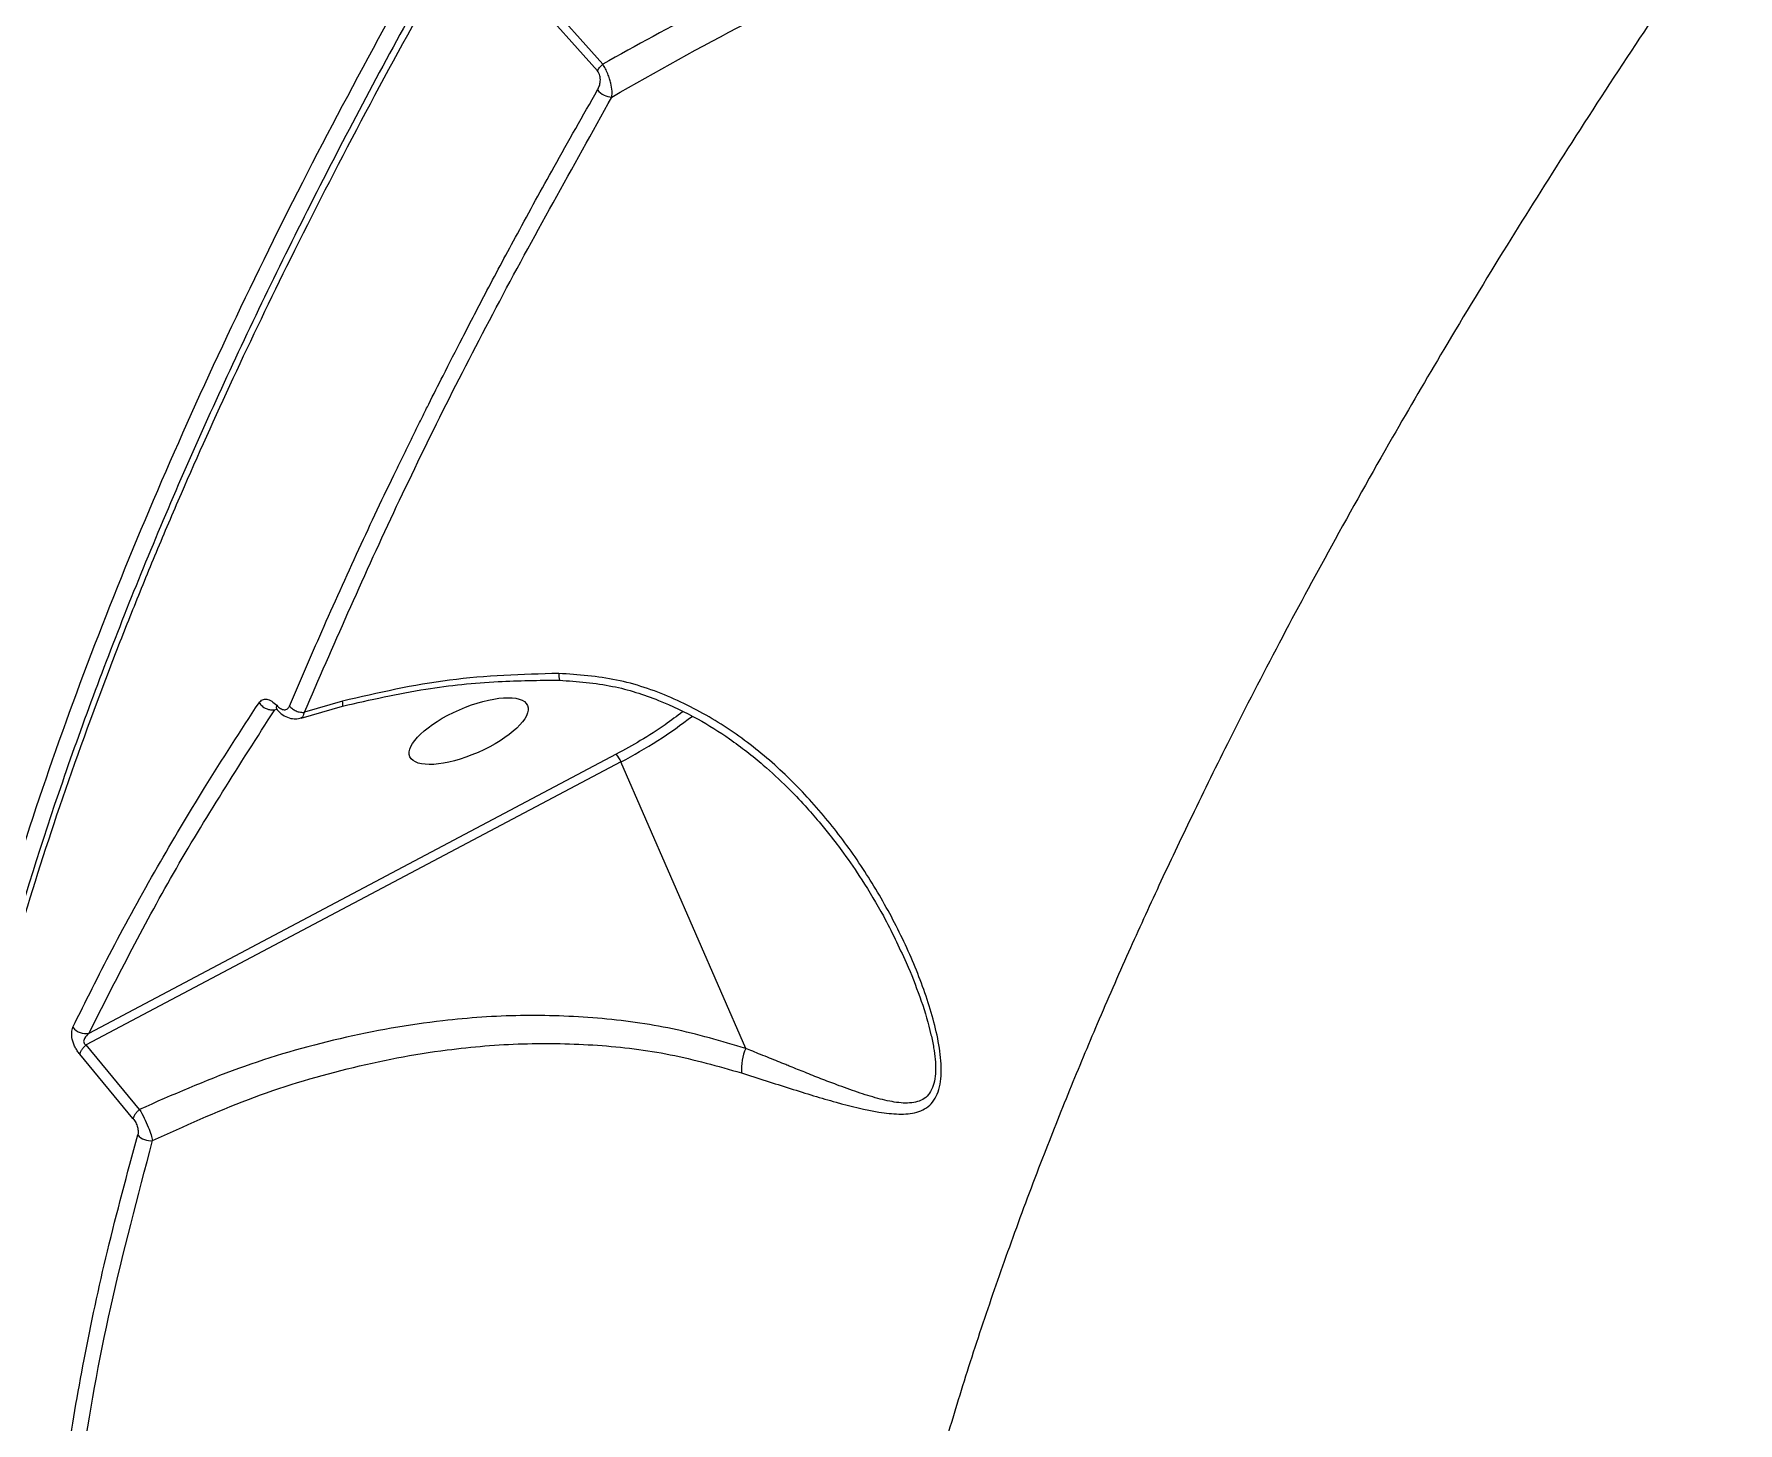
# Model space of a CAD drawing. Header units: millimetres. Extents: x -5609 to 5139, y -3980 to 3221.
# Drawn here: x 2736.3 to 2860.4, y 654.7 to 755.9 of the extents above; entities that cross this region are included whole.
import ezdxf

# ---------------------------------------------------------------- set-up
doc = ezdxf.new("R2010")
doc.units = ezdxf.units.MM
doc.layers.add('DIKOM_ОБЪЕКТ', color=7, linetype='Continuous')
doc.layers.add('DIKOM_РАЗМЕР_ОБЪЕКТА', color=7, linetype='Continuous')

# ---------------------------------------------------------------- blocks, each defined once
blk = doc.blocks.new('A$Cc336a1e3')
at = {"color": 7, "linetype": 'Continuous', "lineweight": 15}
for p, q in [((5597.92, 2026.62), (5591.3, 2034.06)), ((5597.53, 2026.13), (5590.93, 2033.56)), ((5575.96, 1978.98), (5578.98, 1979.86)), ((5578.97, 1980.22), (5576.19, 1979.41)), ((5599.25, 1975.8), (5560.3, 1955.18)), ((5598.91, 1976.35), (5560.5, 1956.02)), ((5608.34, 1954.92), (5599.25, 1975.8)), ((5620.02, 1961.19), (5620.18, 1960.84)), ((5564.19, 1950.48), (5560.3, 1955.18)), ((5563.71, 1949.82), (5559.83, 1954.5))]:
    blk.add_line(p, q, dxfattribs=at)
at = {"color": 8, "linetype": 'Continuous', "lineweight": 15}
blk.add_line((5574.04, 1979.6), (5574.16, 1979.64), dxfattribs=at)
at = {"color": 7, "linetype": 'Continuous', "lineweight": 15}
for centre, radius, start, end in [((5271.92, 1807.98), 499.77, 6.9199, 40.111), ((5271.79, 1807.86), 498.71, 6.9201, 40.1108), ((5598.66, 2025.66), 1.44, 219.4458, 267.5388), ((5597.6, 1975.14), 1.78, 21.6251, 42.8705), ((5560.25, 1957.13), 1.13, 216.0988, 282.6914), ((5612.02, 1953.35), 4, 156.8087, 182.8841), ((5564.97, 1949.38), 1.18, 219.615, 278.3866)]:
    blk.add_arc(centre, radius, start, end, dxfattribs=at)
at = {"color": 8, "linetype": 'Continuous', "lineweight": 15}
for centre, radius, start, end in [((5272.28, 1807.98), 499.6, 8.4433, 40.1159), ((5595.85, 1982.1), 1.13, 173.0445, 197.8322), ((5574.48, 1979.77), 0.334, 154.9754, 212.8961), ((5583.18, 2006.62), 34.76, 297.5462, 307.7387)]:
    blk.add_arc(centre, radius, start, end, dxfattribs=at)
at = {"color": 7, "linetype": 'Continuous', "lineweight": 15}
blk.add_ellipse((5588.16, 1978.04), major_axis=(4.28, 1.87), ratio=0.363603, dxfattribs=at)
for points, knots in [([(5652.95, 2129.76), (5651.62, 2128.14), (5649.13, 2125.11), (5645.72, 2120.88), (5642.86, 2117.29), (5640.52, 2114.33), (5638.57, 2111.83), (5634.59, 2106.7), (5628.83, 2099.12), (5621.47, 2089.07), (5614.21, 2078.81), (5606.89, 2068.02), (5599.58, 2056.74), (5591.89, 2044.23), (5584.02, 2030.57), (5576.26, 2015.9), (5569.39, 2001.6), (5563.43, 1987.7), (5558.41, 1974.25), (5554.32, 1961.27), (5551.19, 1948.8), (5549.02, 1936.88), (5547.83, 1925.55), (5547.62, 1915.08), (5548.31, 1905.45), (5549.84, 1896.63), (5551.96, 1889.36), (5554.26, 1883.51), (5555.86, 1880.46), (5556.63, 1878.98)], [0, 0, 0, 0, 0.015739, 0.029451, 0.041106, 0.050679, 0.058284, 0.06548, 0.100643, 0.132419, 0.164195, 0.202024, 0.239853, 0.277684, 0.329279, 0.380983, 0.432581, 0.484169, 0.535761, 0.587354, 0.638952, 0.690657, 0.74229, 0.793895, 0.842064, 0.890237, 0.938413, 0.970219, 1, 1, 1, 1]), ([(5653.2, 2129.16), (5650.64, 2126.02), (5645.38, 2119.59), (5637.63, 2109.75), (5629.8, 2099.48), (5623.46, 2090.87), (5618.57, 2084.01), (5615.06, 2079.02), (5611.58, 2073.96), (5608.11, 2068.82), (5604.68, 2063.62), (5601.28, 2058.35), (5596.87, 2051.35), (5591.61, 2042.7), (5585.73, 2032.5), (5580.22, 2022.4), (5575.3, 2012.8), (5570.96, 2003.75), (5568.09, 1997.37), (5566.29, 1993.18), (5565.39, 1991.06), (5564.52, 1988.95), (5563.68, 1986.87), (5562.86, 1984.81), (5560.98, 1979.98), (5558.31, 1972.59), (5555.26, 1962.99), (5552.82, 1954.02), (5551.01, 1946), (5549.71, 1938.83), (5549.03, 1933.94), (5548.67, 1930.78), (5548.51, 1929.21), (5548.38, 1927.67), (5548.26, 1926.16), (5548.16, 1924.67), (5547.9, 1920.05), (5547.87, 1912.57), (5548.77, 1902.81), (5550.6, 1893.87), (5553.22, 1885.7), (5555.66, 1880.86), (5556.87, 1878.46)], [0, 0, 0, 0, 0.030416, 0.062321, 0.095715, 0.130598, 0.146745, 0.163192, 0.17994, 0.196987, 0.214335, 0.231983, 0.249931, 0.285036, 0.320141, 0.355246, 0.390845, 0.422279, 0.453078, 0.46104, 0.468957, 0.476831, 0.484662, 0.492449, 0.500192, 0.539822, 0.577952, 0.614583, 0.649714, 0.679388, 0.707901, 0.715177, 0.722374, 0.72949, 0.736527, 0.743484, 0.750362, 0.802052, 0.85286, 0.902788, 0.951834, 1, 1, 1, 1]), ([(5660.67, 2040.85), (5658.95, 2041.24), (5655.53, 2042.03), (5650.18, 2042.39), (5644.8, 2042.29), (5639.37, 2041.74), (5633.96, 2040.81), (5627.68, 2039.34), (5620.61, 2037.18), (5612.86, 2034.18), (5605.26, 2030.7), (5600.37, 2027.98), (5597.92, 2026.62)], [0, 0, 0, 0, 0.083537, 0.16603, 0.250484, 0.333309, 0.417366, 0.501883, 0.627001, 0.7513, 0.875448, 1, 1, 1, 1]), ([(5598.59, 2024.23), (5601.82, 2026.07), (5608.26, 2029.75), (5618.37, 2034.21), (5627.88, 2037.49), (5636.72, 2039.63), (5643.85, 2040.67), (5650.06, 2040.93), (5655.33, 2040.69), (5658.72, 2039.98), (5660.42, 2039.63)], [0, 0, 0, 0, 0.16656, 0.332637, 0.499588, 0.625438, 0.751028, 0.834088, 0.916853, 1, 1, 1, 1]), ([(5678.03, 2035.35), (5676.39, 2032.91), (5673.02, 2027.93), (5668.28, 2020.62), (5663.63, 2013.22), (5659.38, 2006.21), (5655.11, 1998.9), (5651.1, 1991.76), (5647.16, 1984.44), (5643.78, 1977.88), (5640.89, 1972), (5638.44, 1966.83), (5636.14, 1961.79), (5633.97, 1956.82), (5631.88, 1951.81), (5629.81, 1946.61), (5627.78, 1941.18), (5625.8, 1935.54), (5624.02, 1930.05), (5621.96, 1923.14), (5619.84, 1914.98), (5617.91, 1905.69), (5616.58, 1896.78), (5615.83, 1888.24), (5615.66, 1879.39), (5616.26, 1870.41), (5617.86, 1861.47), (5620.33, 1853.24), (5622.75, 1848.39), (5623.96, 1845.98)], [0, 0, 0, 0, 0.030637, 0.062753, 0.092643, 0.125147, 0.152796, 0.18737, 0.218475, 0.249606, 0.274966, 0.297883, 0.320132, 0.344341, 0.367093, 0.390609, 0.418357, 0.445416, 0.473261, 0.5, 0.550099, 0.599906, 0.64962, 0.699395, 0.74937, 0.812175, 0.874747, 0.937631, 1, 1, 1, 1]), ([(5597.53, 2026.13), (5597.58, 2026.22), (5597.68, 2026.38), (5597.84, 2026.54), (5597.92, 2026.62)], [0, 0, 0, 0, 0.499971, 1, 1, 1, 1]), ([(5598.59, 2024.23), (5598.6, 2024.37), (5598.62, 2024.66), (5598.54, 2025.14), (5598.42, 2025.57), (5598.29, 2025.93), (5598.12, 2026.3), (5597.99, 2026.51), (5597.92, 2026.62)], [0, 0, 0, 0, 0.21762, 0.452349, 0.580336, 0.715837, 0.857543, 1, 1, 1, 1]), ([(5597.55, 2024.75), (5597.59, 2024.85), (5597.69, 2025.03), (5597.75, 2025.33), (5597.75, 2025.59), (5597.72, 2025.79), (5597.65, 2025.98), (5597.57, 2026.08), (5597.53, 2026.13)], [0, 0, 0, 0, 0.248882, 0.498712, 0.629578, 0.749593, 0.874744, 1, 1, 1, 1]), ([(5575.12, 1979.86), (5575.89, 1981.67), (5577.5, 1985.45), (5580.09, 1991.18), (5582.07, 1995.37), (5583.26, 1997.82), (5583.65, 1998.62), (5584.04, 1999.42), (5584.44, 2000.23), (5584.84, 2001.04), (5585.46, 2002.28), (5586.4, 2004.15), (5587.81, 2006.9), (5589.6, 2010.35), (5591.82, 2014.5), (5594.49, 2019.37), (5596.48, 2022.88), (5597.55, 2024.75)], [0, 0, 0, 0, 0.125696, 0.262518, 0.392121, 0.409732, 0.427489, 0.445395, 0.463448, 0.481649, 0.499998, 0.545844, 0.606684, 0.68252, 0.773351, 0.879178, 1, 1, 1, 1]), ([(5576.19, 1979.41), (5578.29, 1984.23), (5582.5, 1993.86), (5589.98, 2008.83), (5595.72, 2019.09), (5598.59, 2024.23)], [0, 0, 0, 0, 0.33351, 0.666497, 1, 1, 1, 1]), ([(5594.72, 1982.24), (5592.06, 1982.16), (5586.74, 1982.01), (5581.56, 1980.82), (5578.97, 1980.22)], [0, 0, 0, 0, 0.500772, 1, 1, 1, 1]), ([(5608.02, 1953.14), (5609.22, 1952.76), (5611.62, 1951.98), (5614.97, 1950.96), (5617.59, 1950.31), (5619.51, 1950.1), (5620.84, 1950.2), (5621.93, 1950.78), (5622.54, 1952.05), (5622.62, 1953.77), (5622.27, 1956.25), (5621.3, 1959.44), (5619.7, 1963.18), (5617.74, 1966.76), (5615.47, 1970.14), (5612.87, 1973.29), (5609.93, 1976.14), (5606.62, 1978.62), (5602.95, 1980.57), (5598.95, 1981.94), (5596.14, 1982.14), (5594.72, 1982.24)], [0, 0, 0, 0, 0.06188, 0.123569, 0.186082, 0.217682, 0.249605, 0.281782, 0.314035, 0.346391, 0.378406, 0.44171, 0.504386, 0.567041, 0.628975, 0.690611, 0.752601, 0.814489, 0.876298, 0.937894, 1, 1, 1, 1]), ([(5578.98, 1979.86), (5580.99, 1980.32), (5584.73, 1981.16), (5590.03, 1981.71), (5593.28, 1981.74), (5594.77, 1981.75)], [0, 0, 0, 0, 0.388532, 0.720994, 1, 1, 1, 1]), ([(5594.77, 1981.75), (5596.07, 1981.65), (5598.55, 1981.47), (5601.92, 1980.38), (5604.75, 1979.03), (5607.29, 1977.44), (5609.47, 1975.74), (5611.27, 1974.07), (5612.6, 1972.68), (5613.62, 1971.51), (5614.56, 1970.36), (5615.61, 1968.97), (5616.94, 1967.02), (5618.53, 1964.39), (5619.49, 1962.33), (5620.02, 1961.19)], [0, 0, 0, 0, 0.110905, 0.211076, 0.301782, 0.381623, 0.471883, 0.542389, 0.596792, 0.641644, 0.677999, 0.726685, 0.796474, 0.887821, 1, 1, 1, 1]), ([(5559.33, 1956.46), (5560.26, 1958.34), (5562.17, 1962.2), (5565.39, 1968.03), (5568.94, 1974.02), (5571.55, 1978.04), (5572.89, 1980.11)], [0, 0, 0, 0, 0.244039, 0.500003, 0.742266, 1, 1, 1, 1]), ([(5560.5, 1956.02), (5562.45, 1959.88), (5566.35, 1967.6), (5571.48, 1975.6), (5574.04, 1979.6)], [0, 0, 0, 0, 0.500001, 1, 1, 1, 1]), ([(5572.89, 1980.11), (5572.97, 1980.19), (5573.12, 1980.36), (5573.45, 1980.39), (5573.81, 1980.26), (5574.06, 1980.03), (5574.18, 1979.92)], [0, 0, 0, 0, 0.249705, 0.500144, 0.750455, 1, 1, 1, 1]), ([(5572.89, 1980.11), (5572.96, 1980.03), (5573.1, 1979.85), (5573.4, 1979.67), (5573.73, 1979.57), (5573.94, 1979.59), (5574.04, 1979.6)], [0, 0, 0, 0, 0.242495, 0.500105, 0.757409, 1, 1, 1, 1]), ([(5574.14, 1979.68), (5574.14, 1979.68), (5574.12, 1979.67), (5574.17, 1979.63), (5574.2, 1979.59)], [0, 0, 0, 0, 0.21065, 1, 1, 1, 1]), ([(5574.18, 1979.92), (5574.22, 1979.87), (5574.31, 1979.78), (5574.5, 1979.65), (5574.73, 1979.57), (5574.97, 1979.63), (5575.07, 1979.79), (5575.12, 1979.86)], [0, 0, 0, 0, 0.124959, 0.250302, 0.499941, 0.749636, 1, 1, 1, 1]), ([(5574.2, 1979.59), (5574.33, 1979.46), (5574.6, 1979.2), (5575.08, 1978.98), (5575.55, 1978.9), (5575.82, 1978.97), (5575.96, 1979)], [0, 0, 0, 0, 0.262425, 0.520936, 0.768319, 1, 1, 1, 1]), ([(5575.12, 1979.86), (5575.18, 1979.79), (5575.32, 1979.65), (5575.59, 1979.5), (5575.9, 1979.4), (5576.09, 1979.4), (5576.19, 1979.41)], [0, 0, 0, 0, 0.243809, 0.499925, 0.756035, 1, 1, 1, 1]), ([(5608.34, 1954.92), (5606.58, 1955.44), (5603.06, 1956.48), (5597.55, 1957.21), (5591.94, 1957.41), (5585.66, 1956.98), (5578.76, 1955.76), (5571.34, 1953.62), (5566.57, 1951.53), (5564.19, 1950.48)], [0, 0, 0, 0, 0.125257, 0.249571, 0.374406, 0.499983, 0.666237, 0.833234, 1, 1, 1, 1]), ([(5559.83, 1954.5), (5559.77, 1954.58), (5559.65, 1954.74), (5559.49, 1955.02), (5559.36, 1955.31), (5559.26, 1955.69), (5559.22, 1956.12), (5559.29, 1956.34), (5559.33, 1956.46)], [0, 0, 0, 0, 0.125821, 0.250793, 0.376185, 0.501171, 0.75123, 1, 1, 1, 1]), ([(5560.5, 1956.02), (5560.37, 1955.91), (5560.22, 1955.77), (5560.12, 1955.52), (5560.11, 1955.4), (5560.14, 1955.32), (5560.18, 1955.26), (5560.23, 1955.21), (5560.27, 1955.19), (5560.3, 1955.18)], [0, 0, 0, 0, 0.49823, 0.639361, 0.748983, 0.808038, 0.866339, 0.928849, 1, 1, 1, 1]), ([(5559.83, 1954.5), (5559.85, 1954.55), (5559.88, 1954.66), (5559.98, 1954.83), (5560.12, 1955.01), (5560.24, 1955.12), (5560.3, 1955.18)], [0, 0, 0, 0, 0.246251, 0.500032, 0.753782, 1, 1, 1, 1]), ([(5565.14, 1948.21), (5567.45, 1949.26), (5572.07, 1951.37), (5579.28, 1953.56), (5585.98, 1954.85), (5592.09, 1955.35), (5597.54, 1955.24), (5602.89, 1954.6), (5606.31, 1953.63), (5608.02, 1953.14)], [0, 0, 0, 0, 0.16698, 0.334424, 0.500983, 0.626573, 0.751288, 0.87528, 1, 1, 1, 1]), ([(5564.19, 1950.48), (5564.13, 1950.43), (5564.01, 1950.32), (5563.87, 1950.14), (5563.76, 1949.97), (5563.73, 1949.87), (5563.71, 1949.82)], [0, 0, 0, 0, 0.246299, 0.500029, 0.753881, 1, 1, 1, 1]), ([(5563.71, 1949.82), (5563.75, 1949.78), (5563.82, 1949.68), (5563.91, 1949.52), (5563.99, 1949.35), (5564.06, 1949.13), (5564.1, 1948.86), (5564.07, 1948.7), (5564.06, 1948.63)], [0, 0, 0, 0, 0.126817, 0.250585, 0.374562, 0.500341, 0.750122, 1, 1, 1, 1]), ([(5564.19, 1950.48), (5564.3, 1950.28), (5564.53, 1949.86), (5564.83, 1949.19), (5565.05, 1948.6), (5565.11, 1948.34), (5565.14, 1948.21)], [0, 0, 0, 0, 0.257754, 0.516058, 0.764731, 1, 1, 1, 1]), ([(5557.41, 1903.42), (5557.41, 1905.64), (5557.41, 1910.13), (5557.91, 1917.31), (5558.8, 1924.69), (5560.11, 1932.33), (5561.79, 1940.22), (5563.29, 1945.79), (5564.06, 1948.63)], [0, 0, 0, 0, 0.162232, 0.328899, 0.5, 0.65999, 0.826657, 1, 1, 1, 1]), ([(5558.5, 1903.06), (5558.52, 1906.5), (5558.57, 1913.37), (5559.84, 1924.44), (5561.9, 1935.98), (5564.06, 1944.13), (5565.14, 1948.21)], [0, 0, 0, 0, 0.250348, 0.500004, 0.749657, 1, 1, 1, 1])]:
    blk.add_open_spline(points, degree=3, knots=knots, dxfattribs=at)
at = {"color": 8, "linetype": 'Continuous', "lineweight": 15}
for points, knots in [([(5563.29, 1869.16), (5562.36, 1870.23), (5560.29, 1872.62), (5557.45, 1876.74), (5554.69, 1881.54), (5552.35, 1886.67), (5550.41, 1892.1), (5549.28, 1896.26), (5548.66, 1899.12), (5548.38, 1900.49), (5548.12, 1901.89), (5547.89, 1903.31), (5547.67, 1904.77), (5547.47, 1906.24), (5547.24, 1908.3), (5546.99, 1911.03), (5546.79, 1914.56), (5546.71, 1918.43), (5546.78, 1922.65), (5547.01, 1927.24), (5547.43, 1931.97), (5548.02, 1936.84), (5548.78, 1941.76), (5549.73, 1946.86), (5550.85, 1952.06), (5552.16, 1957.37), (5554.13, 1964.57), (5557, 1973.73), (5561.07, 1984.92), (5565.68, 1996.15), (5570.78, 2007.4), (5576.28, 2018.61), (5580.34, 2026.16), (5582.35, 2029.89)], [0, 0, 0, 0, 0.034915, 0.077699, 0.122494, 0.169299, 0.212152, 0.256562, 0.266746, 0.277009, 0.28735, 0.297769, 0.308267, 0.318843, 0.329499, 0.351898, 0.375969, 0.40171, 0.429123, 0.458207, 0.488961, 0.51708, 0.54666, 0.57624, 0.605821, 0.635401, 0.664982, 0.724124, 0.781944, 0.838441, 0.893617, 0.94747, 1, 1, 1, 1]), ([(5575.94, 1979.03), (5575.98, 1979.03), (5576.06, 1979.04), (5576.14, 1979.18), (5576.17, 1979.33), (5576.19, 1979.41)], [0, 0, 0, 0, 0.267677, 0.629103, 1, 1, 1, 1]), ([(5578.98, 1979.87), (5578.98, 1979.88), (5579, 1979.89), (5579, 1980.01), (5578.98, 1980.15), (5578.97, 1980.22)], [0, 0, 0, 0, 0.275351, 0.65104, 1, 1, 1, 1]), ([(5603.74, 1979.44), (5603.32, 1979.13), (5602.38, 1978.41), (5600.74, 1977.37), (5599.5, 1976.68), (5598.91, 1976.35)], [0, 0, 0, 0, 0.293136, 0.664413, 1, 1, 1, 1]), ([(5620.18, 1960.84), (5620.51, 1960.02), (5621.16, 1958.39), (5621.74, 1956.41), (5622.03, 1955), (5622.15, 1954.11), (5622.18, 1953.28), (5622.1, 1952.52), (5621.9, 1951.9), (5621.46, 1951.26), (5620.6, 1950.9), (5619.34, 1950.95), (5617.96, 1951.26), (5616.49, 1951.72), (5615.11, 1952.22), (5613.82, 1952.71), (5612.69, 1953.16), (5611.83, 1953.51), (5610.98, 1953.85), (5610.26, 1954.14), (5609.45, 1954.47), (5608.87, 1954.7), (5608.51, 1954.85), (5608.34, 1954.92)], [0, 0, 0, 0, 0.09243, 0.183374, 0.219273, 0.251621, 0.286746, 0.318744, 0.351806, 0.384362, 0.450459, 0.518056, 0.58643, 0.655458, 0.724177, 0.774287, 0.824422, 0.868693, 0.882567, 0.930566, 0.956765, 0.979907, 1, 1, 1, 1])]:
    blk.add_open_spline(points, degree=3, knots=knots, dxfattribs=at)

msp = doc.modelspace()

# ---------------------------------------------------------------- linework, layer by layer
at = {"layer": 'DIKOM_РАЗМЕР_ОБЪЕКТА'}
msp.add_circle((2594.5, 436), 1052.678, dxfattribs=at)

# ---------------------------------------------------------------- block references
at = {"layer": 'DIKOM_ОБЪЕКТ'}
msp.add_blockref('A$Cc336a1e3', (-2820.166, -1272.903), dxfattribs=at)

doc.saveas('drawing.dxf')
